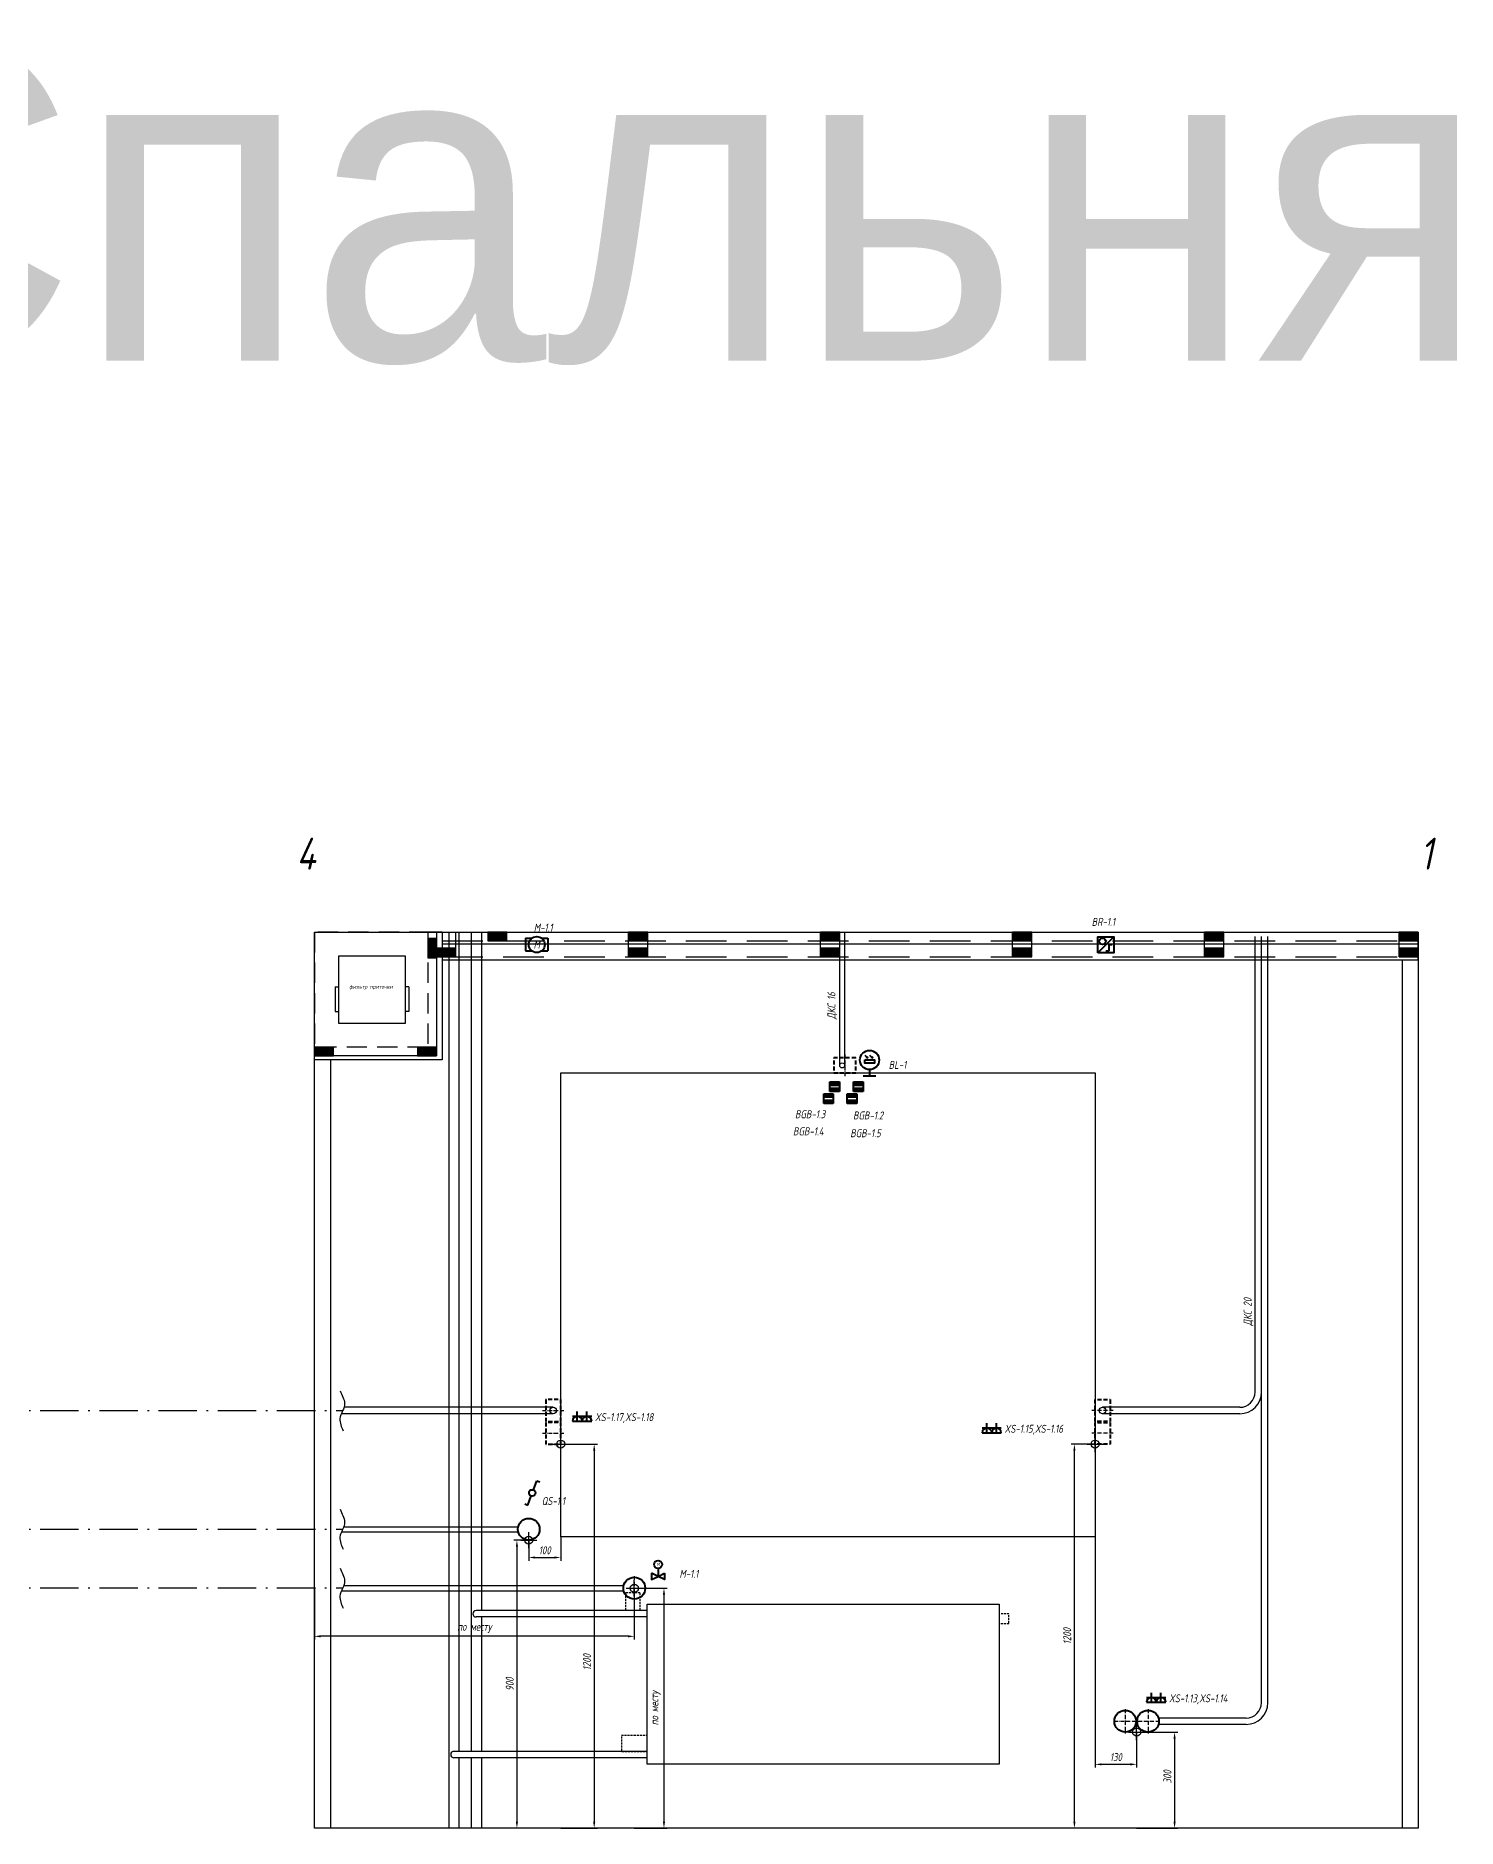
# Model space of a CAD drawing. Header units: millimetres. Extents: x -40374 to 56557, y -58468 to -14063.
# Drawn here: x -27148 to -22706, y -31338 to -25738 of the extents above; entities that cross this region are included whole.
import ezdxf
from ezdxf.enums import TextEntityAlignment as Align

# ---------------------------------------------------------------- set-up
doc = ezdxf.new("R2010")
doc.units = ezdxf.units.MM
doc.header["$PDMODE"] = 34
doc.header["$PDSIZE"] = 25
doc.linetypes.add('ACAD_ISO10W100', pattern=[18.5, 12, -3, 0.5, -3])
doc.linetypes.add('DASHED', pattern=[19.05, 12.7, -6.35])
for name, color, linetype in [('01 Черновое', 7, 'Continuous'), ('02 ОВиК', 7, 'Continuous'), ('02 ЭОМ и СС', 7, 'Continuous'), ('03 Потолок', 7, 'Continuous'), ('10 Перегородки', 7, 'Continuous'), ('11 Привязка размеры', 7, 'Continuous')]:
    doc.layers.add(name, color=color, linetype=linetype)
doc.layers.add('100 noprint', color=1, linetype='Continuous', plot=False)
doc.styles.get("Standard").update_dxf_attribs({"font": 'Ubuntu-R.ttf'})
doc.styles.add('ГОСТ-ISOCPEUR', font='isocpeui.ttf', dxfattribs={"width": 0.8})
doc.dimstyles.new('ISO-25', dxfattribs={"dimtxt": 2.5, "dimasz": 2.5, "dimexe": 1.25, "dimexo": 0.625, "dimtad": 1, "dimtxsty": 'Standard', "dimcen": 2.5, "dimadec": 0, "dimazin": 0, "dimtfac": 1, "dimtmove": 0, "dimatfit": 3, "dimfxl": 1, "dimarcsym": 0})

# ---------------------------------------------------------------- blocks, each defined once
blk = doc.blocks.new('вентиль с электроприводом')
at = {"color": 0, "linetype": 'DASHED', "lineweight": -2}
blk.add_line((0, 2.5), (0, 0), dxfattribs=at)
at = {"color": 0, "lineweight": -2}
for points in [[(-2, 1), (-2, -1), (0, 0), (-2, 1)], [(2, 1), (2, -1), (0, 0), (2, 1)]]:
    blk.add_lwpolyline(points, dxfattribs=at)
blk.add_circle((0, 3.75), 1.25, dxfattribs=at)
at = {"color": 0, "lineweight": -2, "style": 'ГОСТ-ISOCPEUR', "width": 0.8}
blk.add_text('M', height=1, rotation=360, dxfattribs=at).set_placement((0, 3.75), align=Align.MIDDLE_CENTER)
blk = doc.blocks.new('геркон')
at = {"lineweight": -2}
for points in [[(3, 2), (3, 3), (0, 3), (0, 2)], [(3, 0), (3, 1), (0, 1), (0, 0)]]:
    blk.add_hatch(color=0, dxfattribs=at).paths.add_polyline_path(points)
at = {"color": 0, "lineweight": -2}
for p, q in [((0, 0), (0, 3)), ((0, 3), (3, 3)), ((0, 2), (3, 2)), ((0, 1), (3, 1)), ((3, 0), (0, 0)), ((3, 3), (3, 0))]:
    blk.add_line(p, q, dxfattribs=at)
blk = doc.blocks.new('фотоэлемент')
at = {"color": 0, "lineweight": -2}
for p, q in [((-1.48, 6.52), (-0.51, 5.55)), ((-0.51, 5.55), (-1.02, 5.74)), ((-0.51, 5.55), (-0.7, 6.06)), ((0.02, 6.52), (0.99, 5.55)), ((0.99, 5.55), (0.48, 5.74)), ((0.99, 5.55), (0.8, 6.06)), ((-2, 0), (2, 0)), ((0, 2), (0, 0))]:
    blk.add_line(p, q, dxfattribs=at)
blk.add_lwpolyline([(-1.5, 5), (1.5, 5), (1.5, 4), (-1.5, 4)], close=True, dxfattribs=at)
blk.add_circle((0, 5), 3, dxfattribs=at)
blk = doc.blocks.new('*D512')
at = {"layer": '11 Привязка размеры', "color": 0, "lineweight": -2}
for p, q in [((-23707.9, -31038.4), (-23579.4, -31038.4)), ((-23589.4, -31058.4), (-23589.4, -31318.4)), ((-23707.9, -31338.4), (-23579.4, -31338.4))]:
    blk.add_line(p, q, dxfattribs=at)
at = {"layer": '11 Привязка размеры', "color": 0}
for points in [[(-23586.1, -31058.4), (-23592.8, -31058.4), (-23589.4, -31038.4)], [(-23592.8, -31318.4), (-23586.1, -31318.4), (-23589.4, -31338.4)]]:
    blk.add_solid(points, dxfattribs=at)
at = {"layer": 'Defpoints', "color": 0}
for p in [(-23707.9, -31038.4), (-23707.9, -31338.4), (-23589.4, -31338.4)]:
    blk.add_point(p, dxfattribs=at)
at = {"layer": '11 Привязка размеры', "color": 0, "insert": (-23611.9, -31178.2), "char_height": 25, "attachment_point": 5, "rotation": 90, "style": 'ГОСТ-ISOCPEUR'}
blk.add_mtext('300', dxfattribs=at)
blk = doc.blocks.new('*D513')
at = {"layer": '11 Привязка размеры', "color": 0, "lineweight": -2}
for p, q in [((-23837.9, -30428.4), (-23837.9, -31149)), ((-23707.9, -31038.4), (-23707.9, -31149)), ((-23727.9, -31139), (-23817.9, -31139))]:
    blk.add_line(p, q, dxfattribs=at)
at = {"layer": '11 Привязка размеры', "color": 0}
for points in [[(-23817.9, -31135.7), (-23817.9, -31142.4), (-23837.9, -31139)], [(-23727.9, -31142.4), (-23727.9, -31135.7), (-23707.9, -31139)]]:
    blk.add_solid(points, dxfattribs=at)
at = {"layer": 'Defpoints', "color": 0}
for p in [(-23837.9, -30428.4), (-23707.9, -31038.4), (-23837.9, -31139)]:
    blk.add_point(p, dxfattribs=at)
at = {"layer": '11 Привязка размеры', "color": 0, "insert": (-23772.9, -31116.5), "char_height": 25, "attachment_point": 5, "style": 'ГОСТ-ISOCPEUR'}
blk.add_mtext('130', dxfattribs=at)
blk = doc.blocks.new('*D514')
at = {"layer": '11 Привязка размеры', "color": 0, "lineweight": -2}
for p, q in [((-23837.9, -30138.4), (-23912.4, -30138.4)), ((-23902.4, -31318.4), (-23902.4, -30158.4)), ((-23837.9, -31338.4), (-23912.4, -31338.4))]:
    blk.add_line(p, q, dxfattribs=at)
at = {"layer": '11 Привязка размеры', "color": 0}
for points in [[(-23899.1, -30158.4), (-23905.7, -30158.4), (-23902.4, -30138.4)], [(-23905.7, -31318.4), (-23899.1, -31318.4), (-23902.4, -31338.4)]]:
    blk.add_solid(points, dxfattribs=at)
at = {"layer": 'Defpoints', "color": 0}
for p in [(-23902.4, -30138.4), (-23837.9, -30138.4), (-23837.9, -31338.4)]:
    blk.add_point(p, dxfattribs=at)
at = {"layer": '11 Привязка размеры', "color": 0, "insert": (-23924.9, -30738.4), "char_height": 25, "attachment_point": 5, "rotation": 90, "style": 'ГОСТ-ISOCPEUR'}
blk.add_mtext('1200', dxfattribs=at)
blk = doc.blocks.new('*D515')
at = {"layer": '11 Привязка размеры', "color": 0, "lineweight": -2}
for p, q in [((-25507.9, -30138.4), (-25393.3, -30138.4)), ((-25403.3, -30158.4), (-25403.3, -31318.4)), ((-25507.9, -31338.4), (-25393.3, -31338.4))]:
    blk.add_line(p, q, dxfattribs=at)
at = {"layer": '11 Привязка размеры', "color": 0}
for points in [[(-25400, -30158.4), (-25406.6, -30158.4), (-25403.3, -30138.4)], [(-25406.6, -31318.4), (-25400, -31318.4), (-25403.3, -31338.4)]]:
    blk.add_solid(points, dxfattribs=at)
at = {"layer": 'Defpoints', "color": 0}
for p in [(-25507.9, -30138.4), (-25507.9, -31338.4), (-25403.3, -31338.4)]:
    blk.add_point(p, dxfattribs=at)
at = {"layer": '11 Привязка размеры', "color": 0, "insert": (-25425.8, -30819.8), "char_height": 25, "attachment_point": 5, "rotation": 90, "style": 'ГОСТ-ISOCPEUR'}
blk.add_mtext('1200', dxfattribs=at)
blk = doc.blocks.new('*D516')
at = {"layer": '11 Привязка размеры', "color": 0, "lineweight": -2}
for p, q in [((-26277.9, -30588.4), (-26277.9, -30748.9)), ((-25277.9, -30588.4), (-25277.9, -30748.9)), ((-25297.9, -30738.9), (-26257.9, -30738.9))]:
    blk.add_line(p, q, dxfattribs=at)
at = {"layer": '11 Привязка размеры', "color": 0}
for points in [[(-26257.9, -30735.6), (-26257.9, -30742.3), (-26277.9, -30738.9)], [(-25297.9, -30742.3), (-25297.9, -30735.6), (-25277.9, -30738.9)]]:
    blk.add_solid(points, dxfattribs=at)
at = {"layer": 'Defpoints', "color": 0}
for p in [(-26277.9, -30588.4), (-25277.9, -30588.4), (-26277.9, -30738.9)]:
    blk.add_point(p, dxfattribs=at)
at = {"layer": '11 Привязка размеры', "color": 0, "insert": (-25777.9, -30712.3), "char_height": 25, "attachment_point": 5, "style": 'ГОСТ-ISOCPEUR'}
blk.add_mtext('по месту', dxfattribs=at)
blk = doc.blocks.new('*D517')
at = {"layer": '11 Привязка размеры', "color": 0, "lineweight": -2}
for p, q in [((-25277.9, -30588.4), (-25175.2, -30588.4)), ((-25185.2, -30608.4), (-25185.2, -31318.4)), ((-25277.9, -31338.4), (-25175.2, -31338.4))]:
    blk.add_line(p, q, dxfattribs=at)
at = {"layer": '11 Привязка размеры', "color": 0}
for points in [[(-25181.9, -30608.4), (-25188.5, -30608.4), (-25185.2, -30588.4)], [(-25188.5, -31318.4), (-25181.9, -31318.4), (-25185.2, -31338.4)]]:
    blk.add_solid(points, dxfattribs=at)
at = {"layer": 'Defpoints', "color": 0}
for p in [(-25277.9, -30588.4), (-25277.9, -31338.4), (-25185.2, -31338.4)]:
    blk.add_point(p, dxfattribs=at)
at = {"layer": '11 Привязка размеры', "color": 0, "insert": (-25211.9, -30963.4), "char_height": 25, "attachment_point": 5, "rotation": 90, "style": 'ГОСТ-ISOCPEUR'}
blk.add_mtext('по месту', dxfattribs=at)
blk = doc.blocks.new('*D518')
at = {"layer": '11 Привязка размеры', "color": 0, "lineweight": -2}
for p, q in [((-25607.9, -30438.5), (-25607.9, -30502.6)), ((-25507.9, -30428.4), (-25507.9, -30502.6)), ((-25587.9, -30492.6), (-25527.9, -30492.6))]:
    blk.add_line(p, q, dxfattribs=at)
at = {"layer": '11 Привязка размеры', "color": 0}
for points in [[(-25587.9, -30489.3), (-25587.9, -30496), (-25607.9, -30492.6)], [(-25527.9, -30496), (-25527.9, -30489.3), (-25507.9, -30492.6)]]:
    blk.add_solid(points, dxfattribs=at)
at = {"layer": 'Defpoints', "color": 0}
for p in [(-25607.9, -30438.5), (-25507.9, -30428.4), (-25507.9, -30492.6)]:
    blk.add_point(p, dxfattribs=at)
at = {"layer": '11 Привязка размеры', "color": 0, "insert": (-25557.9, -30470.1), "char_height": 25, "attachment_point": 5, "style": 'ГОСТ-ISOCPEUR'}
blk.add_mtext('100', dxfattribs=at)
blk = doc.blocks.new('*D519')
at = {"layer": '11 Привязка размеры', "color": 0, "lineweight": -2}
for p, q in [((-25607.9, -30438.5), (-25654.8, -30438.5)), ((-25644.8, -30458.5), (-25644.8, -31318.4)), ((-25607.9, -31338.4), (-25654.8, -31338.4))]:
    blk.add_line(p, q, dxfattribs=at)
at = {"layer": '11 Привязка размеры', "color": 0}
for points in [[(-25641.4, -30458.5), (-25648.1, -30458.5), (-25644.8, -30438.5)], [(-25648.1, -31318.4), (-25641.4, -31318.4), (-25644.8, -31338.4)]]:
    blk.add_solid(points, dxfattribs=at)
at = {"layer": 'Defpoints', "color": 0}
for p in [(-25607.9, -30438.5), (-25644.8, -31338.4), (-25607.9, -31338.4)]:
    blk.add_point(p, dxfattribs=at)
at = {"layer": '11 Привязка размеры', "color": 0, "insert": (-25667.3, -30888.4), "char_height": 25, "attachment_point": 5, "rotation": 90, "style": 'ГОСТ-ISOCPEUR'}
blk.add_mtext('900', dxfattribs=at)
blk = doc.blocks.new('розетка скрытая трехполюсная')
at = {"color": 0, "lineweight": -2}
for p, q in [((-1.5, 1.5), (1.5, 1.5)), ((-1.5, 0), (1.5, 0)), ((0, 0), (0, 3))]:
    blk.add_line(p, q, dxfattribs=at)
blk.add_arc((0, 0), 1.5, 0, 180, dxfattribs=at)
blk = doc.blocks.new('кнопка жалюзи')
at = {"color": 0, "lineweight": -2}
for p, q in [((0.35, 0.94), (1.39, 3.78)), ((1.39, 3.78), (2.34, 3.45)), ((-2.34, -3.45), (-1.39, -3.78)), ((-1.39, -3.78), (-0.35, -0.94))]:
    blk.add_line(p, q, dxfattribs=at)
blk.add_circle((0, 0), 1, dxfattribs=at)
blk = doc.blocks.new('энкодер')
at = {"color": 0, "lineweight": -2}
for p, q in [((0, 0), (5, 5)), ((2.43, 3.56), (2.2, 3.9)), ((2.43, 3.56), (2.66, 3.9)), ((2.48, 0.56), (3.48, 0.56)), ((3.48, 0.56), (3.48, 2.56)), ((3.48, 2.56), (4.48, 2.56))]:
    blk.add_line(p, q, dxfattribs=at)
blk.add_lwpolyline([(0, 0), (0, 5), (5, 5), (5, 0)], close=True, dxfattribs=at)
blk.add_circle((1.43, 3.56), 1, dxfattribs=at)
blk = doc.blocks.new('электродвигатель')
at = {"color": 0, "lineweight": -2}
for p, q in [((0, 4), (0, 0)), ((0, 4), (2, 4)), ((0, 0), (2, 0)), ((5, 4), (7, 4)), ((5, 0), (7, 0)), ((7, 4), (7, 0))]:
    blk.add_line(p, q, dxfattribs=at)
blk.add_circle((3.5, 2), 2.5, dxfattribs=at)
at = {"color": 0, "lineweight": -2, "style": 'ГОСТ-ISOCPEUR', "width": 0.8}
blk.add_text('M', height=2.5, rotation=360, dxfattribs=at).set_placement((3.5, 2), align=Align.MIDDLE_CENTER)

msp = doc.modelspace()

# ---------------------------------------------------------------- hatches: boundary and pattern name
at = {"layer": '03 Потолок', "lineweight": -2}
for points in [[(-25922.9, -28618.9), (-25895.9, -28618.9), (-25895.9, -28558.9), (-25922.9, -28558.9)], [(-25675.9, -28565.4), (-25675.9, -28538.4), (-25735.9, -28538.4), (-25735.9, -28565.4)], [(-25235.9, -28565.4), (-25235.9, -28538.4), (-25295.9, -28538.4), (-25295.9, -28565.4)], [(-24635.9, -28565.4), (-24635.9, -28538.4), (-24695.9, -28538.4), (-24695.9, -28565.4)], [(-24035.9, -28565.4), (-24035.9, -28538.4), (-24095.9, -28538.4), (-24095.9, -28565.4)], [(-23435.9, -28565.4), (-23435.9, -28538.4), (-23495.9, -28538.4), (-23495.9, -28565.4)], [(-22827.9, -28565.4), (-22827.9, -28538.4), (-22887.9, -28538.4), (-22887.9, -28565.4)], [(-25835.9, -28615.9), (-25835.9, -28588.9), (-25895.9, -28588.9), (-25895.9, -28615.9)], [(-25235.9, -28615.9), (-25235.9, -28588.9), (-25295.9, -28588.9), (-25295.9, -28615.9)], [(-24635.9, -28615.9), (-24635.9, -28588.9), (-24695.9, -28588.9), (-24695.9, -28615.9)], [(-24035.9, -28615.9), (-24035.9, -28588.9), (-24095.9, -28588.9), (-24095.9, -28615.9)], [(-23435.9, -28615.9), (-23435.9, -28588.9), (-23495.9, -28588.9), (-23495.9, -28615.9)], [(-22827.9, -28615.9), (-22827.9, -28588.9), (-22887.9, -28588.9), (-22887.9, -28615.9)], [(-26217.9, -28925.4), (-26217.9, -28898.4), (-26277.9, -28898.4), (-26277.9, -28925.4)], [(-25895.9, -28925.4), (-25895.9, -28898.4), (-25955.9, -28898.4), (-25955.9, -28925.4)]]:
    msp.add_hatch(color=252, dxfattribs=at).paths.add_polyline_path(points)

# ---------------------------------------------------------------- linework, layer by layer
at = {"layer": '01 Черновое'}
for p, q in [((-25857.9, -28538.4), (-25857.9, -31338.4)), ((-25825.9, -28538.4), (-25825.9, -31098.4)), ((-25787.9, -28538.4), (-25787.9, -31098.4)), ((-25755.9, -28538.4), (-25755.9, -30658.4)), ((-25237.9, -30658.4), (-25772.6, -30658.4)), ((-25237.9, -30678.4), (-25772.6, -30678.4)), ((-25755.9, -30678.4), (-25755.9, -31098.4)), ((-25237.9, -31098.4), (-25841.7, -31098.4)), ((-25237.9, -31118.4), (-25841.7, -31118.4)), ((-25825.9, -31118.4), (-25825.9, -31338.4)), ((-25787.9, -31118.4), (-25787.9, -31338.4)), ((-25755.9, -31118.4), (-25755.9, -31338.4))]:
    msp.add_line(p, q, dxfattribs=at)
at = {"layer": '01 Черновое', "linetype": 'DASHED', "ltscale": 0.5}
for p, q in [((-25305.4, -30603.4), (-25305.4, -30658.4)), ((-25260.4, -30603.4), (-25305.4, -30603.4)), ((-25260.4, -30603.4), (-25260.4, -30658.4))]:
    msp.add_line(p, q, dxfattribs=at)
at = {"layer": '01 Черновое'}
for points in [[(-26277.9, -28538.4), (-22827.9, -28538.4), (-22827.9, -31338.4), (-26277.9, -31338.4)], [(-25507.9, -30428.4), (-25507.9, -28978.4), (-23837.9, -28978.4), (-23837.9, -30428.4)], [(-25237.9, -31138.4), (-25237.9, -30638.4), (-24137.9, -30638.4), (-24137.9, -31138.4)]]:
    msp.add_lwpolyline(points, close=True, dxfattribs=at)
at = {"layer": '01 Черновое', "linetype": 'DASHED', "ltscale": 0.5, "flags": 128}
for points in [[(-24107.9, -30698.4), (-24107.9, -30668.4), (-24137.9, -30668.4), (-24137.9, -30698.4)], [(-25237.9, -31098.4), (-25237.9, -31048.4), (-25317.9, -31048.4), (-25317.9, -31098.4)]]:
    msp.add_lwpolyline(points, close=True, dxfattribs=at)
at = {"layer": '01 Черновое'}
for centre in [(-25772.6, -30668.4), (-25841.7, -31108.4)]:
    msp.add_arc(centre, 10, 90, 270, dxfattribs=at)
at = {"layer": '02 ОВиК', "color": 1, "linetype": 'DASHED', "lineweight": -2, "ltscale": 5}
for p, q in [((-25917.9, -28538.4), (-26277.9, -28538.4)), ((-26277.9, -28538.4), (-26277.9, -28898.4)), ((-25917.9, -28538.4), (-26277.9, -28538.4)), ((-26277.9, -28538.4), (-26277.9, -28898.4)), ((-25922.9, -28538.4), (-25922.9, -28898.4)), ((-25922.9, -28538.4), (-25922.9, -28898.4)), ((-25922.9, -28898.4), (-26277.9, -28898.4)), ((-25922.9, -28898.4), (-26277.9, -28898.4))]:
    msp.add_line(p, q, dxfattribs=at)
at = {"layer": '02 ОВиК', "color": 1, "lineweight": -2}
for p, q in [((-26212.9, -28709.6), (-26202.9, -28709.6)), ((-26212.9, -28709.6), (-26212.9, -28786.7)), ((-26212.9, -28709.6), (-26202.9, -28709.6)), ((-26212.9, -28709.6), (-26212.9, -28786.7)), ((-25982.9, -28709.6), (-25992.9, -28709.6)), ((-25982.9, -28709.6), (-25992.9, -28709.6)), ((-25982.9, -28709.6), (-25982.9, -28786.7)), ((-25982.9, -28709.6), (-25982.9, -28786.7)), ((-26212.9, -28786.7), (-26202.9, -28786.7)), ((-26212.9, -28786.7), (-26202.9, -28786.7)), ((-25982.9, -28786.7), (-25992.9, -28786.7)), ((-25982.9, -28786.7), (-25992.9, -28786.7))]:
    msp.add_line(p, q, dxfattribs=at)
at = {"layer": '02 ОВиК', "color": 1, "lineweight": -2, "flags": 128}
msp.add_lwpolyline([(-25992.9, -28823.4), (-25992.9, -28613.4), (-26202.9, -28613.4), (-26202.9, -28823.4)], close=True, dxfattribs=at)
msp.add_lwpolyline([(-25992.9, -28823.4), (-25992.9, -28613.4), (-26202.9, -28613.4), (-26202.9, -28823.4)], close=True, dxfattribs=at)
at = {"layer": '02 ЭОМ и СС'}
for p, q in [((-24635.9, -28954.9), (-24635.9, -28538.4)), ((-24635.9, -28954.9), (-24635.9, -28538.4)), ((-24619.9, -28954.9), (-24619.9, -28538.4)), ((-24619.9, -28954.9), (-24619.9, -28538.4)), ((-26186.2, -30396.4), (-25641, -30396.4)), ((-26186.2, -30396.4), (-25641, -30396.4)), ((-26193, -30412.4), (-25641, -30412.4)), ((-26193, -30412.4), (-25641, -30412.4)), ((-26193, -30596.4), (-25311, -30596.4)), ((-26193, -30596.4), (-25311, -30596.4)), ((-26186.2, -30580.4), (-25311, -30580.4)), ((-26186.2, -30580.4), (-25311, -30580.4))]:
    msp.add_line(p, q, dxfattribs=at)
at = {"layer": '02 ЭОМ и СС', "color": 1}
for p, q in [((-23337.9, -29975.4), (-23337.9, -28551.9)), ((-23337.9, -29975.4), (-23337.9, -28551.9)), ((-23317.9, -30033.4), (-23317.9, -28551.9)), ((-23317.9, -30946.2), (-23317.9, -28551.9)), ((-23317.9, -30033.4), (-23317.9, -28551.9)), ((-23317.9, -30946.2), (-23317.9, -28551.9)), ((-23297.9, -30946.2), (-23297.9, -28551.9)), ((-23297.9, -30946.2), (-23297.9, -28551.9)), ((-25531.4, -30043.4), (-26193.6, -30043.4)), ((-25531.4, -30043.4), (-26193.6, -30043.4)), ((-25531.4, -30023.4), (-26185.3, -30023.4)), ((-25531.4, -30023.4), (-26185.3, -30023.4)), ((-23385.9, -30023.4), (-23814.4, -30023.4)), ((-23385.9, -30023.4), (-23814.4, -30023.4)), ((-23385.9, -30043.4), (-23814.4, -30043.4)), ((-23385.9, -30043.4), (-23814.4, -30043.4)), ((-23365.9, -30994.2), (-23640, -30994.2)), ((-23365.9, -30994.2), (-23640, -30994.2)), ((-23365.9, -31014.2), (-23639.9, -31014.2)), ((-23365.9, -31014.2), (-23639.9, -31014.2))]:
    msp.add_line(p, q, dxfattribs=at)
at = {"layer": '02 ЭОМ и СС', "linetype": 'DASHED', "lineweight": 40, "flags": 128}
msp.add_lwpolyline([(-24585.9, -28931.4), (-24653.9, -28931.4), (-24653.9, -28978.4), (-24585.9, -28978.4)], close=True, dxfattribs=at)
msp.add_lwpolyline([(-24585.9, -28931.4), (-24653.9, -28931.4), (-24653.9, -28978.4), (-24585.9, -28978.4)], close=True, dxfattribs=at)
at = {"layer": '02 ЭОМ и СС', "color": 1, "linetype": 'DASHED', "lineweight": 40, "flags": 128}
for points in [[(-25554.9, -29999.4), (-25554.9, -30067.4), (-25507.9, -30067.4), (-25507.9, -29999.4)], [(-25554.9, -29999.4), (-25554.9, -30067.4), (-25507.9, -30067.4), (-25507.9, -29999.4)], [(-23790.9, -29999.4), (-23790.9, -30067.4), (-23837.9, -30067.4), (-23837.9, -29999.4)], [(-23790.9, -29999.4), (-23790.9, -30067.4), (-23837.9, -30067.4), (-23837.9, -29999.4)], [(-25554.9, -30070.4), (-25554.9, -30138.4), (-25507.9, -30138.4), (-25507.9, -30070.4)], [(-25554.9, -30070.4), (-25554.9, -30138.4), (-25507.9, -30138.4), (-25507.9, -30070.4)], [(-23790.9, -30070.4), (-23790.9, -30138.4), (-23837.9, -30138.4), (-23837.9, -30070.4)], [(-23790.9, -30070.4), (-23790.9, -30138.4), (-23837.9, -30138.4), (-23837.9, -30070.4)]]:
    msp.add_lwpolyline(points, close=True, dxfattribs=at)
at = {"layer": '02 ЭОМ и СС', "color": 1, "linetype": 'ACAD_ISO10W100', "ltscale": 10, "flags": 128}
msp.add_lwpolyline([(-27319.7, -30033.3), (-26189.2, -30033.3)], dxfattribs=at)
msp.add_lwpolyline([(-27319.7, -30033.3), (-26189.2, -30033.3)], dxfattribs=at)
at = {"layer": '02 ЭОМ и СС', "linetype": 'ACAD_ISO10W100', "ltscale": 10, "flags": 128}
for points in [[(-27319.7, -30403.7), (-26189.2, -30403.7)], [(-27319.7, -30403.7), (-26189.2, -30403.7)], [(-27319.7, -30587.7), (-26189.2, -30587.7)], [(-27319.7, -30587.7), (-26189.2, -30587.7)]]:
    msp.add_lwpolyline(points, dxfattribs=at)
at = {"layer": '02 ЭОМ и СС'}
msp.add_circle((-24627.9, -28954.9), 8, dxfattribs=at)
msp.add_circle((-24627.9, -28954.9), 8, dxfattribs=at)
at = {"layer": '02 ЭОМ и СС', "color": 1}
for centre in [(-25531.4, -30033.4), (-25531.4, -30033.4), (-23814.4, -30033.4), (-23814.4, -30033.4)]:
    msp.add_circle(centre, 10, dxfattribs=at)
at = {"layer": '02 ЭОМ и СС', "lineweight": 40}
for centre in [(-25607.9, -30404.4), (-25607.9, -30404.4), (-25277.9, -30588.4), (-25277.9, -30588.4)]:
    msp.add_circle(centre, 34, dxfattribs=at)
at = {"layer": '02 ЭОМ и СС', "color": 1, "lineweight": 40}
for centre in [(-23743.4, -31004.4), (-23743.4, -31004.4), (-23672.4, -31004.4), (-23672.4, -31004.4)]:
    msp.add_circle(centre, 34, dxfattribs=at)
at = {"layer": '02 ЭОМ и СС', "color": 1}
for centre, radius in [((-23385.9, -29975.4), 48), ((-23385.9, -29975.4), 68), ((-23385.9, -29975.4), 48), ((-23385.9, -29975.4), 68), ((-23365.9, -30946.2), 48), ((-23365.9, -30946.2), 68), ((-23365.9, -30946.2), 48), ((-23365.9, -30946.2), 68)]:
    msp.add_arc(centre, radius, 270, 0, dxfattribs=at)
at = {"layer": '02 ЭОМ и СС', "color": 1, "start_tangent": (0.237453, -0.971399), "end_tangent": (0.413803, -0.910366)}
msp.add_spline([(-26196.8, -29971.5), (-26183.2, -30011.2), (-26197.9, -30059), (-26187.7, -30096.5)], degree=3, dxfattribs=at)
msp.add_spline([(-26196.8, -29971.5), (-26183.2, -30011.2), (-26197.9, -30059), (-26187.7, -30096.5)], degree=3, dxfattribs=at)
at = {"layer": '02 ЭОМ и СС', "start_tangent": (0.237453, -0.971399), "end_tangent": (0.413803, -0.910366)}
for points in [[(-26196.8, -30341.8), (-26183.2, -30381.6), (-26197.9, -30429.3), (-26187.7, -30466.8)], [(-26196.8, -30341.8), (-26183.2, -30381.6), (-26197.9, -30429.3), (-26187.7, -30466.8)], [(-26196.8, -30525.8), (-26183.2, -30565.6), (-26197.9, -30613.3), (-26187.7, -30650.8)], [(-26196.8, -30525.8), (-26183.2, -30565.6), (-26197.9, -30613.3), (-26187.7, -30650.8)]]:
    msp.add_spline(points, degree=3, dxfattribs=at)
at = {"layer": '03 Потолок', "color": 1, "lineweight": -2}
for p, q in [((-25878.4, -28538.4), (-25917.9, -28538.4)), ((-25835.9, -28615.9), (-25835.9, -28538.4)), ((-25295.9, -28615.9), (-25295.9, -28538.4)), ((-25235.9, -28615.9), (-25235.9, -28538.4)), ((-24695.9, -28615.9), (-24695.9, -28538.4)), ((-24635.9, -28615.9), (-24635.9, -28538.4)), ((-24095.9, -28615.9), (-24095.9, -28538.4)), ((-24035.9, -28615.9), (-24035.9, -28538.4)), ((-23495.9, -28615.9), (-23495.9, -28538.4)), ((-23435.9, -28615.9), (-23435.9, -28538.4)), ((-22887.9, -28615.9), (-22887.9, -28538.4)), ((-22827.9, -28625.4), (-22827.9, -28538.4)), ((-25878.4, -28574.9), (-22827.9, -28574.9)), ((-25878.4, -28625.4), (-22827.9, -28625.4)), ((-26277.9, -28937.9), (-26277.9, -28925.4))]:
    msp.add_line(p, q, dxfattribs=at)
at = {"layer": '03 Потолок', "color": 1, "linetype": 'DASHED', "ltscale": 10}
for p, q in [((-25878.4, -28565.4), (-22827.9, -28565.4)), ((-25878.4, -28615.9), (-22827.9, -28615.9))]:
    msp.add_line(p, q, dxfattribs=at)
at = {"layer": '03 Потолок', "color": 1, "lineweight": -2, "flags": 128}
for points in [[(-25895.9, -28538.4), (-25895.9, -28925.4), (-26277.9, -28925.4)], [(-25878.4, -28538.4), (-25878.4, -28937.9), (-26277.9, -28937.9)]]:
    msp.add_lwpolyline(points, dxfattribs=at)
at = {"layer": '03 Потолок', "color": 1, "lineweight": -2}
for points in [[(-25922.9, -28618.9), (-25895.9, -28618.9), (-25895.9, -28558.9), (-25922.9, -28558.9)], [(-25675.9, -28565.4), (-25675.9, -28538.4), (-25735.9, -28538.4), (-25735.9, -28565.4)], [(-25235.9, -28565.4), (-25235.9, -28538.4), (-25295.9, -28538.4), (-25295.9, -28565.4)], [(-24635.9, -28565.4), (-24635.9, -28538.4), (-24695.9, -28538.4), (-24695.9, -28565.4)], [(-24035.9, -28565.4), (-24035.9, -28538.4), (-24095.9, -28538.4), (-24095.9, -28565.4)], [(-23435.9, -28565.4), (-23435.9, -28538.4), (-23495.9, -28538.4), (-23495.9, -28565.4)], [(-22827.9, -28565.4), (-22827.9, -28538.4), (-22887.9, -28538.4), (-22887.9, -28565.4)], [(-25835.9, -28615.9), (-25835.9, -28588.9), (-25895.9, -28588.9), (-25895.9, -28615.9)], [(-25235.9, -28615.9), (-25235.9, -28588.9), (-25295.9, -28588.9), (-25295.9, -28615.9)], [(-24635.9, -28615.9), (-24635.9, -28588.9), (-24695.9, -28588.9), (-24695.9, -28615.9)], [(-24035.9, -28615.9), (-24035.9, -28588.9), (-24095.9, -28588.9), (-24095.9, -28615.9)], [(-23435.9, -28615.9), (-23435.9, -28588.9), (-23495.9, -28588.9), (-23495.9, -28615.9)], [(-22827.9, -28615.9), (-22827.9, -28588.9), (-22887.9, -28588.9), (-22887.9, -28615.9)], [(-26217.9, -28925.4), (-26217.9, -28898.4), (-26277.9, -28898.4), (-26277.9, -28925.4)], [(-25895.9, -28925.4), (-25895.9, -28898.4), (-25955.9, -28898.4), (-25955.9, -28925.4)]]:
    msp.add_lwpolyline(points, close=True, dxfattribs=at)
at = {"layer": '10 Перегородки', "color": 3, "linetype": 'Continuous', "ltscale": 10}
for p, q in [((-22877.9, -28625.4), (-22877.9, -31338.4)), ((-26227.9, -28937.9), (-26227.9, -31338.4))]:
    msp.add_line(p, q, dxfattribs=at)
at = {"layer": '11 Привязка размеры', "linetype": 'ACAD_ISO10W100'}
for p, q in [((-24619.9, -28921.4), (-24619.9, -28988.4)), ((-24619.9, -28921.4), (-24619.9, -28988.4)), ((-25564.9, -30033.4), (-25497.9, -30033.4)), ((-25564.9, -30033.4), (-25497.9, -30033.4)), ((-23780.9, -30033.4), (-23847.9, -30033.4)), ((-23780.9, -30033.4), (-23847.9, -30033.4)), ((-25564.9, -30104.4), (-25497.9, -30104.4)), ((-25564.9, -30104.4), (-25497.9, -30104.4)), ((-23780.9, -30104.4), (-23847.9, -30104.4)), ((-23780.9, -30104.4), (-23847.9, -30104.4)), ((-25277.9, -30550.5), (-25277.9, -30626.3)), ((-25277.9, -30550.5), (-25277.9, -30626.3)), ((-23743.4, -30966.5), (-23743.4, -31042.3)), ((-23743.4, -30966.5), (-23743.4, -31042.3)), ((-23672.4, -30966.3), (-23672.4, -31042.1)), ((-23672.4, -30966.3), (-23672.4, -31042.1)), ((-23777.4, -31004.4), (-23638.4, -31004.4)), ((-23777.4, -31004.4), (-23638.4, -31004.4))]:
    msp.add_line(p, q, dxfattribs=at)
at = {"layer": '11 Привязка размеры', "lineweight": -2}
for p in [(-25507.9, -30138.4), (-25507.9, -30138.4), (-23837.9, -30138.4), (-23837.9, -30138.4), (-25607.9, -30438.5), (-25607.9, -30438.5), (-25277.9, -30588.5), (-25277.9, -30588.5), (-23707.9, -31038.4), (-23707.9, -31038.4)]:
    msp.add_point(p, dxfattribs=at)

# ---------------------------------------------------------------- block references
at = {"layer": '02 ЭОМ и СС', "lineweight": 40, "xscale": 10, "yscale": 10, "zscale": 10}
for name, p in [('электродвигатель', (-25617.9, -28597.4)), ('энкодер', (-23829, -28602.7)), ('фотоэлемент', (-24542.7, -28988)), ('геркон', (-24666.4, -29036.6)), ('геркон', (-24592.7, -29036.6)), ('геркон', (-24686.1, -29073.6)), ('геркон', (-24612.4, -29073.6)), ('кнопка жалюзи', (-25597, -30290.8))]:
    msp.add_blockref(name, p, dxfattribs=at)
at = {"layer": '02 ЭОМ и СС', "color": 1, "lineweight": 40, "xscale": 10, "yscale": 10, "zscale": 10}
for p in [(-25456.1, -30066.5), (-25426.1, -30066.5), (-24175.9, -30102.9), (-24145.9, -30102.9), (-23661.9, -30945.2), (-23631.9, -30945.2)]:
    msp.add_blockref('розетка скрытая трехполюсная', p, dxfattribs=at)
at = {"layer": '02 ЭОМ и СС', "color": 2, "lineweight": 40, "xscale": 10, "yscale": 10, "zscale": 10}
msp.add_blockref('вентиль с электроприводом', (-25203.7, -30551.7), dxfattribs=at)

# ---------------------------------------------------------------- texts
at = {"layer": '02 ОВиК', "linetype": 'Continuous', "style": 'ГОСТ-ISOCPEUR', "width": 0.8}
msp.add_text('фильтр приточки', height=12.5, dxfattribs=at).set_placement((-26168.6, -28715.5))
msp.add_text('фильтр приточки', height=12.5, dxfattribs=at).set_placement((-26168.6, -28715.5))
at = {"layer": '02 ЭОМ и СС', "linetype": 'Continuous', "style": 'ГОСТ-ISOCPEUR', "width": 0.8}
for s, p in [('BR-1.1', (-23775.3, -28518.9)), ('M-1.1', (-25533, -28536.9)), ('BL-1', (-24427.8, -28965.7)), ('BGB-1.3', (-24681, -29120.1)), ('BGB-1.2', (-24500, -29123.9)), ('BGB-1.4', (-24686.2, -29173.4)), ('BGB-1.5', (-24507.9, -29179.3)), ('M-1.1', (-25077.8, -30556.3))]:
    msp.add_text(s, height=25, dxfattribs=at).set_placement(p, align=Align.RIGHT)
for s, p in [('XS-1.17,XS-1.18', (-25401.1, -30066.5)), ('XS-1.15,XS-1.16', (-24120.9, -30102.9)), ('QS-1.1', (-25567.3, -30328.6)), ('XS-1.13,XS-1.14', (-23606.9, -30945.2))]:
    msp.add_text(s, height=25, dxfattribs=at).set_placement(p)
at = {"layer": '02 ЭОМ и СС', "insert": (-24674.2, -28810.4), "char_height": 25, "width": 270.313, "attachment_point": 1, "rotation": 90, "style": 'ГОСТ-ISOCPEUR'}
msp.add_mtext('{ДКС 16}', dxfattribs=at)
at = {"layer": '02 ЭОМ и СС', "color": 1, "insert": (-23373.5, -29768.5), "char_height": 25, "width": 270.313, "attachment_point": 1, "rotation": 90, "style": 'ГОСТ-ISOCPEUR'}
msp.add_mtext('{ДКС 20}', dxfattribs=at)
at = {"layer": '100 noprint', "style": 'ГОСТ-ISOCPEUR', "width": 0.8}
for s, p in [('4', (-26303.7, -28293.3)), ('1', (-22802.6, -28293.3))]:
    msp.add_text(s, height=100, dxfattribs=at).set_placement(p, align=Align.MIDDLE)
at = {"layer": '100 noprint', "insert": (-27986.6, -25752.7), "char_height": 1000, "width": 2318.604, "attachment_point": 1}
msp.add_mtext('{Спальня}', dxfattribs=at)

# ---------------------------------------------------------------- dimensions: what is measured, and where the dimension line sits
at = {"layer": '11 Привязка размеры'}
for base, p1, p2, picture, middle in [((-25403.3, -31338.4), (-25507.9, -30138.4), (-25507.9, -31338.4), '*D515', (-25403.3, -30819.8)), ((-23902.4, -30138.4), (-23837.9, -31338.4), (-23837.9, -30138.4), '*D514', (-23902.4, -30738.4)), ((-23589.4, -31338.4), (-23707.9, -31038.4), (-23707.9, -31338.4), '*D512', (-23589.4, -31178.2))]:
    dim = msp.add_linear_dim(base=base, p1=p1, p2=p2, angle=90, dimstyle='ISO-25', override={"dimtxt": 25, "dimasz": 20, "dimexe": 10, "dimexo": 0, "dimgap": 10, "dimdec": 0, "dimtxsty": 'ГОСТ-ISOCPEUR'}, dxfattribs=at)
    dim.commit()
    dim.dimension.update_dxf_attribs({"geometry": picture, "text_midpoint": middle, "dimtype": 160})
dim = msp.add_linear_dim(base=(-25644.8, -31338.4), p1=(-25607.9, -30438.5), p2=(-25607.9, -31338.4), angle=90, dimstyle='ISO-25', override={"dimtxt": 25, "dimasz": 20, "dimexe": 10, "dimexo": 0, "dimgap": 10, "dimdec": 0, "dimtxsty": 'ГОСТ-ISOCPEUR'}, dxfattribs=at)
dim.commit()
dim.dimension.update_dxf_attribs({"geometry": '*D519', "text_midpoint": (-25667.3, -30888.4)})
for base, p1, p2, picture, middle in [((-25507.9, -30492.6), (-25607.9, -30438.5), (-25507.9, -30428.4), '*D518', (-25557.9, -30470.1)), ((-23837.9, -31139), (-23707.9, -31038.4), (-23837.9, -30428.4), '*D513', (-23772.9, -31116.5))]:
    dim = msp.add_linear_dim(base=base, p1=p1, p2=p2, dimstyle='ISO-25', override={"dimtxt": 25, "dimasz": 20, "dimexe": 10, "dimexo": 0, "dimgap": 10, "dimdec": 0, "dimtxsty": 'ГОСТ-ISOCPEUR'}, dxfattribs=at)
    dim.commit()
    dim.dimension.update_dxf_attribs({"geometry": picture, "text_midpoint": middle})
dim = msp.add_linear_dim(base=(-26277.9, -30738.9), p1=(-25277.9, -30588.4), p2=(-26277.9, -30588.4), text='по месту', dimstyle='ISO-25', override={"dimtxt": 25, "dimasz": 20, "dimexe": 10, "dimexo": 0, "dimgap": 10, "dimdec": 0, "dimtxsty": 'ГОСТ-ISOCPEUR'}, dxfattribs=at)
dim.commit()
dim.dimension.update_dxf_attribs({"geometry": '*D516', "text_midpoint": (-25777.9, -30738.9), "dimtype": 160})
dim = msp.add_linear_dim(base=(-25185.2, -31338.4), p1=(-25277.9, -30588.4), p2=(-25277.9, -31338.4), angle=90, text='по месту', dimstyle='ISO-25', override={"dimtxt": 25, "dimasz": 20, "dimexe": 10, "dimexo": 0, "dimgap": 10, "dimdec": 0, "dimtxsty": 'ГОСТ-ISOCPEUR'}, dxfattribs=at)
dim.commit()
dim.dimension.update_dxf_attribs({"geometry": '*D517', "text_midpoint": (-25211.9, -30963.4)})

doc.saveas('drawing.dxf')
